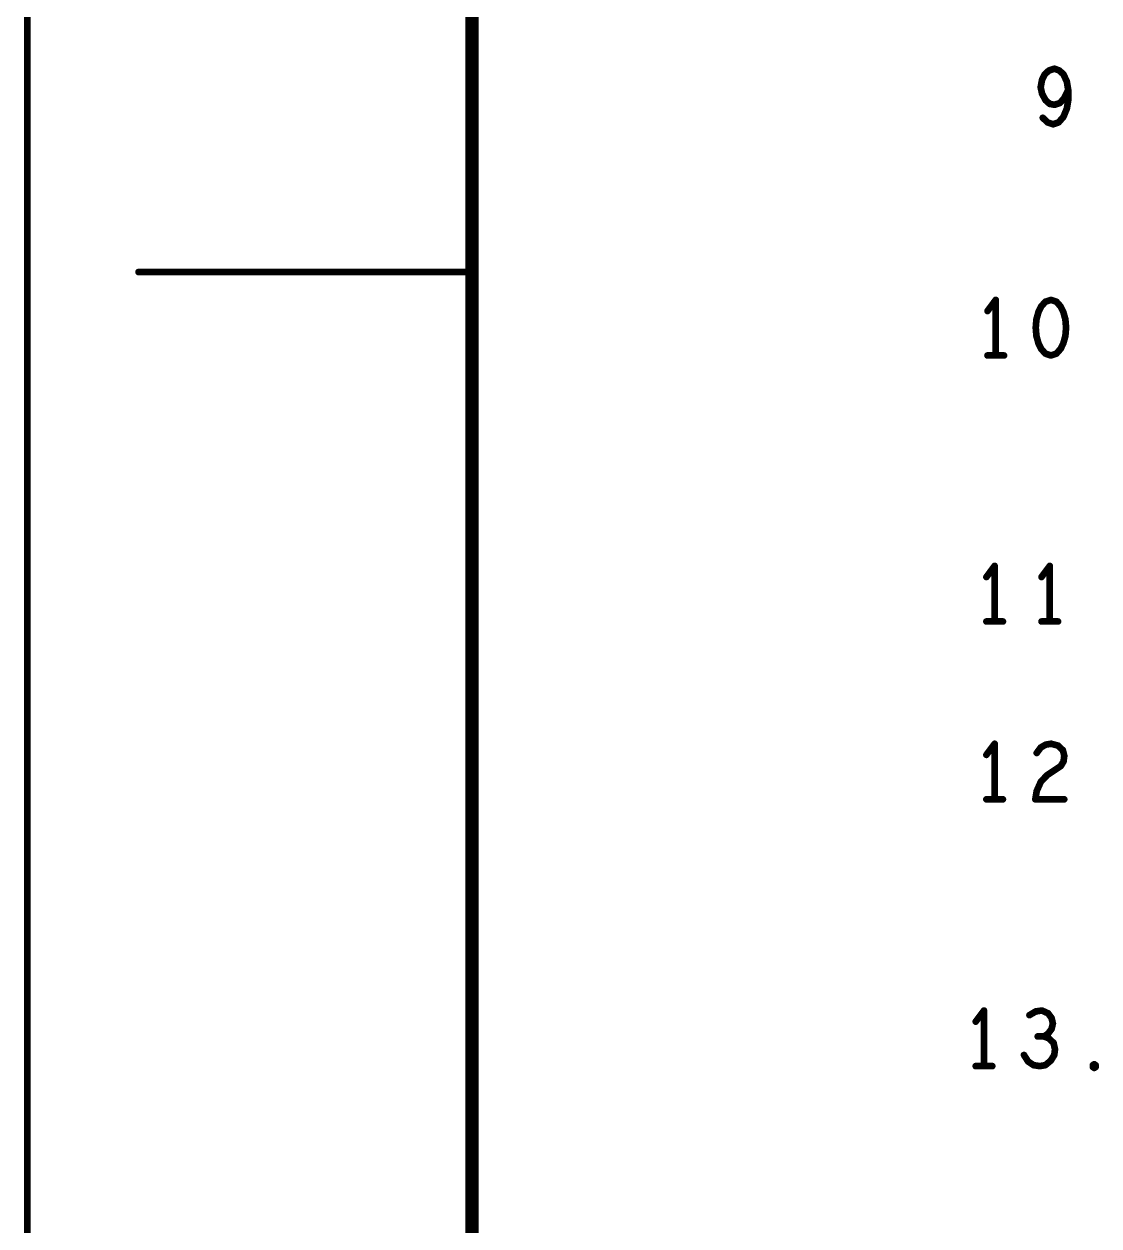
# Model space of a CAD drawing. Extents: x -14.2 to 19.9, y -5.2 to 16.9.
# Drawn here: x -14.157 to -11.739, y 9.207 to 11.911 of the extents above; entities that cross this region are included whole.
import ezdxf

# ---------------------------------------------------------------- set-up
doc = ezdxf.new("R2010")
doc.units = 0
doc.layers.get('0').update_dxf_attribs({"linetype": 'CONTINUOUS'})
doc.layers.add('FAB', color=2, linetype='CONTINUOUS')

# ---------------------------------------------------------------- blocks, each defined once
blk = doc.blocks.new('ROUND_105')
at = {"const_width": 0.0075}
blk.add_lwpolyline([(-0.00375, 0, 1), (0.00375, 0, 1)], format="xyb", close=True, dxfattribs=at)

msp = doc.modelspace()

# ---------------------------------------------------------------- linework, layer by layer
at = {"layer": 'FAB'}
for points, const_width in [([(-14.1499, -5.1472), (-14.1499, 16.8528)], 0.015), ([(-13.1499, 16.3528), (-13.1499, -4.6472)], 0.03), ([(-11.852, 11.806), (-11.8613, 11.7976)], 0.015), ([(-11.8396, 11.8101), (-11.852, 11.806)], 0.015), ([(-11.8287, 11.806), (-11.8396, 11.8101)], 0.015), ([(-11.8194, 11.7976), (-11.8287, 11.806)], 0.015), ([(-11.8675, 11.7851), (-11.8706, 11.7685)], 0.015), ([(-11.8613, 11.7976), (-11.8675, 11.7851)], 0.015), ([(-11.8117, 11.781), (-11.8194, 11.7976)], 0.015), ([(-11.8086, 11.7622), (-11.8117, 11.781)], 0.015), ([(-11.8706, 11.7685), (-11.8675, 11.7539)], 0.015), ([(-11.8675, 11.7539), (-11.8597, 11.7393)], 0.015), ([(-11.8179, 11.7435), (-11.8086, 11.7622)], 0.015), ([(-11.8086, 11.7393), (-11.8086, 11.7622)], 0.015), ([(-11.8597, 11.7393), (-11.8504, 11.731)], 0.015), ([(-11.8504, 11.731), (-11.8396, 11.7289)], 0.015), ([(-11.8396, 11.7289), (-11.8272, 11.733)], 0.015), ([(-11.8272, 11.733), (-11.8179, 11.7435)], 0.015), ([(-11.8117, 11.7205), (-11.8086, 11.7393)], 0.015), ([(-11.8659, 11.6997), (-11.8551, 11.6893)], 0.015), ([(-11.8303, 11.6893), (-11.8194, 11.7018)], 0.015), ([(-11.8194, 11.7018), (-11.8117, 11.7205)], 0.015), ([(-11.8551, 11.6893), (-11.8427, 11.6851)], 0.015), ([(-11.8427, 11.6851), (-11.8303, 11.6893)], 0.015), ([(-13.1499, 11.3528), (-13.8999, 11.3528)], 0.015), ([(-11.9716, 11.2901), (-11.9902, 11.2651)], 0.015), ([(-11.9716, 11.1651), (-11.9716, 11.2901)], 0.015), ([(-11.8693, 11.2755), (-11.8755, 11.263)], 0.015), ([(-11.86, 11.286), (-11.8693, 11.2755)], 0.015), ([(-11.8476, 11.2901), (-11.86, 11.286)], 0.015), ([(-11.8352, 11.286), (-11.8476, 11.2901)], 0.015), ([(-11.8259, 11.2755), (-11.8352, 11.286)], 0.015), ([(-11.8197, 11.263), (-11.8259, 11.2755)], 0.015), ([(-11.8801, 11.2464), (-11.8817, 11.2276)], 0.015), ([(-11.8755, 11.263), (-11.8801, 11.2464)], 0.015), ([(-11.815, 11.2464), (-11.8197, 11.263)], 0.015), ([(-11.8135, 11.2276), (-11.815, 11.2464)], 0.015), ([(-11.8817, 11.2276), (-11.8801, 11.2089)], 0.015), ([(-11.815, 11.2089), (-11.8135, 11.2276)], 0.015), ([(-11.8801, 11.2089), (-11.8755, 11.1922)], 0.015), ([(-11.8755, 11.1922), (-11.8693, 11.1797)], 0.015), ([(-11.8259, 11.1797), (-11.8197, 11.1922)], 0.015), ([(-11.8197, 11.1922), (-11.815, 11.2089)], 0.015), ([(-11.9902, 11.1651), (-11.953, 11.1651)], 0.015), ([(-11.8693, 11.1797), (-11.86, 11.1693)], 0.015), ([(-11.86, 11.1693), (-11.8476, 11.1651)], 0.015), ([(-11.8476, 11.1651), (-11.8352, 11.1693)], 0.015), ([(-11.8352, 11.1693), (-11.8259, 11.1797)], 0.015), ([(-11.9741, 10.6918), (-11.9927, 10.6668)], 0.015), ([(-11.9741, 10.5668), (-11.9741, 10.6918)], 0.015), ([(-11.8501, 10.6918), (-11.8687, 10.6668)], 0.015), ([(-11.8501, 10.5668), (-11.8501, 10.6918)], 0.015), ([(-11.9927, 10.5668), (-11.9555, 10.5668)], 0.015), ([(-11.8687, 10.5668), (-11.8315, 10.5668)], 0.015), ([(-11.9741, 10.2918), (-11.9927, 10.2668)], 0.015), ([(-11.9741, 10.1668), (-11.9741, 10.2918)], 0.015), ([(-11.8795, 10.271), (-11.8702, 10.2835)], 0.015), ([(-11.8702, 10.2835), (-11.8594, 10.2897)], 0.015), ([(-11.8594, 10.2897), (-11.847, 10.2918)], 0.015), ([(-11.847, 10.2918), (-11.8315, 10.2876)], 0.015), ([(-11.8315, 10.2876), (-11.8206, 10.2772)], 0.015), ([(-11.8206, 10.2772), (-11.8175, 10.2647)], 0.015), ([(-11.8253, 10.2418), (-11.8563, 10.221)], 0.015), ([(-11.8191, 10.2522), (-11.8253, 10.2418)], 0.015), ([(-11.8175, 10.2647), (-11.8191, 10.2522)], 0.015), ([(-11.8563, 10.221), (-11.8702, 10.2064)], 0.015), ([(-11.8795, 10.1855), (-11.8826, 10.1668)], 0.015), ([(-11.8702, 10.2064), (-11.8795, 10.1855)], 0.015), ([(-11.9927, 10.1668), (-11.9555, 10.1668)], 0.015), ([(-11.8826, 10.1668), (-11.8175, 10.1668)], 0.015), ([(-11.9981, 9.6918), (-12.0167, 9.6668)], 0.015), ([(-11.9981, 9.5668), (-11.9981, 9.6918)], 0.015), ([(-11.8818, 9.6897), (-11.8958, 9.6814)], 0.015), ([(-11.8679, 9.6918), (-11.8818, 9.6897)], 0.015), ([(-11.8539, 9.6855), (-11.8679, 9.6918)], 0.015), ([(-11.8462, 9.6751), (-11.8539, 9.6855)], 0.015), ([(-11.8431, 9.6626), (-11.8462, 9.6751)], 0.015), ([(-11.8539, 9.6397), (-11.8462, 9.6501)], 0.015), ([(-11.8462, 9.6501), (-11.8431, 9.6626)], 0.015), ([(-11.8632, 9.6335), (-11.8772, 9.6335)], 0.015), ([(-11.8632, 9.6335), (-11.8539, 9.6397)], 0.015), ([(-11.8524, 9.6293), (-11.8632, 9.6335)], 0.015), ([(-11.8415, 9.6189), (-11.8524, 9.6293)], 0.015), ([(-11.8384, 9.6043), (-11.8415, 9.6189)], 0.015), ([(-11.9082, 9.5918), (-11.8989, 9.5772)], 0.015), ([(-11.8477, 9.5793), (-11.84, 9.5918)], 0.015), ([(-11.84, 9.5918), (-11.8384, 9.6043)], 0.015), ([(-12.0167, 9.5668), (-11.9795, 9.5668)], 0.015), ([(-11.8989, 9.5772), (-11.8865, 9.5689)], 0.015), ([(-11.8865, 9.5689), (-11.8725, 9.5668)], 0.015), ([(-11.8725, 9.5668), (-11.8601, 9.5689)], 0.015), ([(-11.8601, 9.5689), (-11.8477, 9.5793)], 0.015), ([(-11.7532, 9.5689), (-11.7501, 9.571)], 0.015), ([(-11.7532, 9.5647), (-11.7532, 9.5689)], 0.015), ([(-11.7501, 9.5626), (-11.7532, 9.5647)], 0.015), ([(-11.7501, 9.571), (-11.747, 9.5689)], 0.015), ([(-11.747, 9.5647), (-11.7501, 9.5626)], 0.015), ([(-11.747, 9.5689), (-11.747, 9.5647)], 0.015)]:
    msp.add_lwpolyline(points, dxfattribs=dict(at, const_width=const_width))

# ---------------------------------------------------------------- block references
for p in [(-11.852, 11.806), (-11.852, 11.806), (-11.8396, 11.8101), (-11.8396, 11.8101), (-11.8287, 11.806), (-11.8287, 11.806), (-11.8675, 11.7851), (-11.8675, 11.7851), (-11.8613, 11.7976), (-11.8613, 11.7976), (-11.8194, 11.7976), (-11.8194, 11.7976), (-11.8117, 11.781), (-11.8117, 11.781), (-11.8706, 11.7685), (-11.8706, 11.7685), (-11.8675, 11.7539), (-11.8675, 11.7539), (-11.8086, 11.7622), (-11.8086, 11.7622), (-11.8086, 11.7622), (-11.8597, 11.7393), (-11.8597, 11.7393), (-11.8504, 11.731), (-11.8504, 11.731), (-11.8396, 11.7289), (-11.8396, 11.7289), (-11.8272, 11.733), (-11.8272, 11.733), (-11.8179, 11.7435), (-11.8179, 11.7435), (-11.8086, 11.7393), (-11.8086, 11.7393), (-11.8659, 11.6997), (-11.8194, 11.7018), (-11.8194, 11.7018), (-11.8117, 11.7205), (-11.8117, 11.7205), (-11.8551, 11.6893), (-11.8551, 11.6893), (-11.8427, 11.6851), (-11.8427, 11.6851), (-11.8303, 11.6893), (-11.8303, 11.6893), (-13.8999, 11.3528), (-13.1499, 11.3528), (-11.9716, 11.2901), (-11.9716, 11.2901), (-11.8693, 11.2755), (-11.8693, 11.2755), (-11.86, 11.286), (-11.86, 11.286), (-11.8476, 11.2901), (-11.8476, 11.2901), (-11.8352, 11.286), (-11.8352, 11.286), (-11.8259, 11.2755), (-11.8259, 11.2755), (-11.9902, 11.2651), (-11.8801, 11.2464), (-11.8801, 11.2464), (-11.8755, 11.263), (-11.8755, 11.263), (-11.8197, 11.263), (-11.8197, 11.263), (-11.815, 11.2464), (-11.815, 11.2464), (-11.8817, 11.2276), (-11.8817, 11.2276), (-11.8135, 11.2276), (-11.8135, 11.2276), (-11.8801, 11.2089), (-11.8801, 11.2089), (-11.8755, 11.1922), (-11.8755, 11.1922), (-11.8197, 11.1922), (-11.8197, 11.1922), (-11.815, 11.2089), (-11.815, 11.2089), (-11.9902, 11.1651), (-11.9716, 11.1651), (-11.953, 11.1651), (-11.8693, 11.1797), (-11.8693, 11.1797), (-11.86, 11.1693), (-11.86, 11.1693), (-11.8476, 11.1651), (-11.8476, 11.1651), (-11.8352, 11.1693), (-11.8352, 11.1693), (-11.8259, 11.1797), (-11.8259, 11.1797), (-11.9741, 10.6918), (-11.9741, 10.6918), (-11.8501, 10.6918), (-11.8501, 10.6918), (-11.9927, 10.6668), (-11.8687, 10.6668), (-11.9927, 10.5668), (-11.9741, 10.5668), (-11.9555, 10.5668), (-11.8687, 10.5668), (-11.8501, 10.5668), (-11.8315, 10.5668), (-11.9927, 10.2668), (-11.9741, 10.2918), (-11.9741, 10.2918), (-11.8795, 10.271), (-11.8702, 10.2835), (-11.8702, 10.2835), (-11.8594, 10.2897), (-11.8594, 10.2897), (-11.847, 10.2918), (-11.847, 10.2918), (-11.8315, 10.2876), (-11.8315, 10.2876), (-11.8206, 10.2772), (-11.8206, 10.2772), (-11.8253, 10.2418), (-11.8253, 10.2418), (-11.8191, 10.2522), (-11.8191, 10.2522), (-11.8175, 10.2647), (-11.8175, 10.2647), (-11.8563, 10.221), (-11.8563, 10.221), (-11.8795, 10.1855), (-11.8795, 10.1855), (-11.8702, 10.2064), (-11.8702, 10.2064), (-11.9927, 10.1668), (-11.9741, 10.1668), (-11.9555, 10.1668), (-11.8826, 10.1668), (-11.8826, 10.1668), (-11.8175, 10.1668), (-11.9981, 9.6918), (-11.9981, 9.6918), (-11.8958, 9.6814), (-11.8818, 9.6897), (-11.8818, 9.6897), (-11.8679, 9.6918), (-11.8679, 9.6918), (-11.8539, 9.6855), (-11.8539, 9.6855), (-11.8462, 9.6751), (-11.8462, 9.6751), (-12.0167, 9.6668), (-11.8462, 9.6501), (-11.8462, 9.6501), (-11.8431, 9.6626), (-11.8431, 9.6626), (-11.8772, 9.6335), (-11.8632, 9.6335), (-11.8632, 9.6335), (-11.8632, 9.6335), (-11.8539, 9.6397), (-11.8539, 9.6397), (-11.8524, 9.6293), (-11.8524, 9.6293), (-11.8415, 9.6189), (-11.8415, 9.6189), (-11.9082, 9.5918), (-11.84, 9.5918), (-11.84, 9.5918), (-11.8384, 9.6043), (-11.8384, 9.6043), (-12.0167, 9.5668), (-11.9981, 9.5668), (-11.9795, 9.5668), (-11.8989, 9.5772), (-11.8989, 9.5772), (-11.8865, 9.5689), (-11.8865, 9.5689), (-11.8725, 9.5668), (-11.8725, 9.5668), (-11.8601, 9.5689), (-11.8601, 9.5689), (-11.8477, 9.5793), (-11.8477, 9.5793), (-11.7532, 9.5689), (-11.7532, 9.5689), (-11.7532, 9.5647), (-11.7532, 9.5647), (-11.7501, 9.571), (-11.7501, 9.571), (-11.7501, 9.5626), (-11.7501, 9.5626), (-11.747, 9.5689), (-11.747, 9.5689), (-11.747, 9.5647), (-11.747, 9.5647)]:
    msp.add_blockref('ROUND_105', p, dxfattribs=at)

doc.saveas('drawing.dxf')
